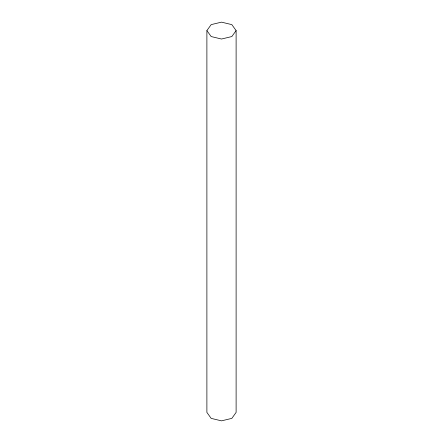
<?xml version="1.0" encoding="UTF-8"?>
<svg xmlns="http://www.w3.org/2000/svg" width="443" height="443" viewBox="0 0 443 443"><rect width="100%" height="100%" fill="white"/><g stroke="black" fill="none" stroke-linecap="round" stroke-linejoin="round"><path stroke-width="0.66" d="M206.887 30.589L211.167 24.62L221.5 22.15L231.833 24.62L236.113 30.589L236.113 412.411L231.833 418.38L221.5 420.85L211.167 418.38L206.887 412.411L206.887 30.589L211.167 36.553L221.5 39.023L231.833 36.553L236.113 30.589"/></g></svg>
